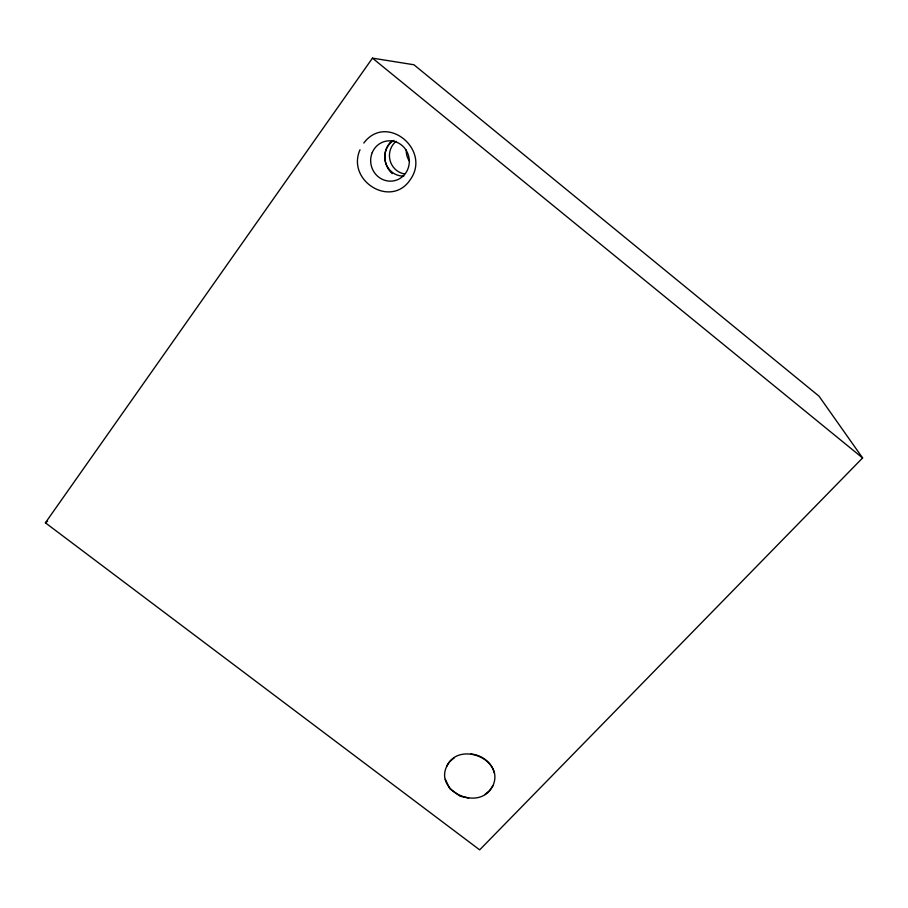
<?xml version="1.0" encoding="UTF-8"?>
<svg xmlns="http://www.w3.org/2000/svg" width="908" height="908" viewBox="0 0 908 908"><rect width="100%" height="100%" fill="white"/><g stroke="black" fill="none" stroke-linecap="round" stroke-linejoin="round"><path stroke-width="1.36" d="M360.022 149.775C346.118 180.749 391.575 209.26 410.722 179.012C430.959 149.4 386.377 112.819 363.79 143.055M446.679 766.363C458.449 740.417 505.007 759.122 492.908 785.704C479.027 814.056 428.497 788.621 449.744 761.699M492.908 785.704L489.582 790.573L484.929 794.466M45.4 522.815L372.462 58.135L413.935 64.763L819.016 396.16L862.6 457.95L479.674 849.865L45.4 522.815L47.636 521.113M450.118 761.301L454.363 757.749M470.946 753.946C481.739 755.036 491.569 762.243 494.327 772.992M468.63 798.041L460.14 796.225L449.88 788.814L445.351 779.336M372.462 58.135L862.6 457.95M409.621 161.374A16.877 16.151 82.3 0 1 406.285 150.002M404.718 173.95A18.285 17.468 79.7 0 1 390.065 160.432A18.285 17.468 79.7 0 1 396.172 141.308M403.822 176.084A19.034 18.171 79.1 0 1 385.412 162.089A19.034 18.171 79.1 0 1 393.913 140.4M392.211 173.632A21.928 20.952 79.4 0 1 391.881 140.74M372.212 152.657A20.226 19.284 77.1 0 0 392.279 181.067A20.226 19.284 77.1 0 0 405.445 149.218A20.226 19.284 77.1 0 0 372.212 152.657"/></g></svg>
